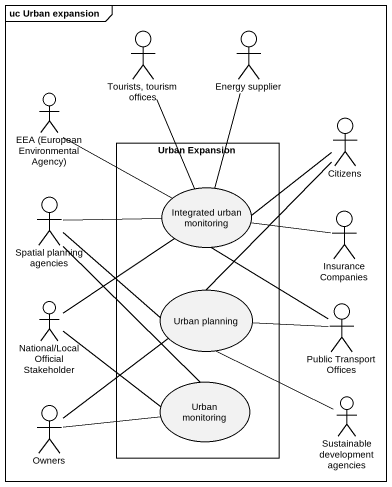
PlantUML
@startuml
mainframe uc Urban expansion
actor "Tourists, tourism offices" as Tourists_tourism_offices
actor "Energy supplier" as Energy_supplier
actor "EEA (European Environmental Agency)" as EEA_European_Environmental
actor Citizens
rectangle "Urban Expansion" as Urban_Expansion {
  usecase "Integrated urban monitoring" as Integrated_urban_monitoring
  usecase "Urban planning" as Urban_planning
  usecase "Urban monitoring" as Urban_monitoring
}
actor "Spatial planning agencies" as Spatial_planning_agencies
actor "Insurance Companies" as Insurance_Companies
actor "National/Local Official Stakeholder" as National_Local_Official
actor "Public Transport Offices" as Public_Transport_Offices
actor "Sustainable development agencies" as Sustainable_development
actor Owners
Tourists_tourism_offices -- Integrated_urban_monitoring
Energy_supplier -- Integrated_urban_monitoring
EEA_European_Environmental -right- Integrated_urban_monitoring
Citizens -left- Integrated_urban_monitoring
Citizens -- Urban_planning
Spatial_planning_agencies -right- Integrated_urban_monitoring
Spatial_planning_agencies -right- Urban_planning
Spatial_planning_agencies -- Urban_monitoring
Insurance_Companies -left- Integrated_urban_monitoring
National_Local_Official -up- Integrated_urban_monitoring
National_Local_Official -right- Urban_monitoring
Public_Transport_Offices -up- Integrated_urban_monitoring
Public_Transport_Offices -left- Urban_planning
Sustainable_development -up- Urban_planning
Owners -up- Urban_planning
Owners -right- Urban_monitoring
@enduml
